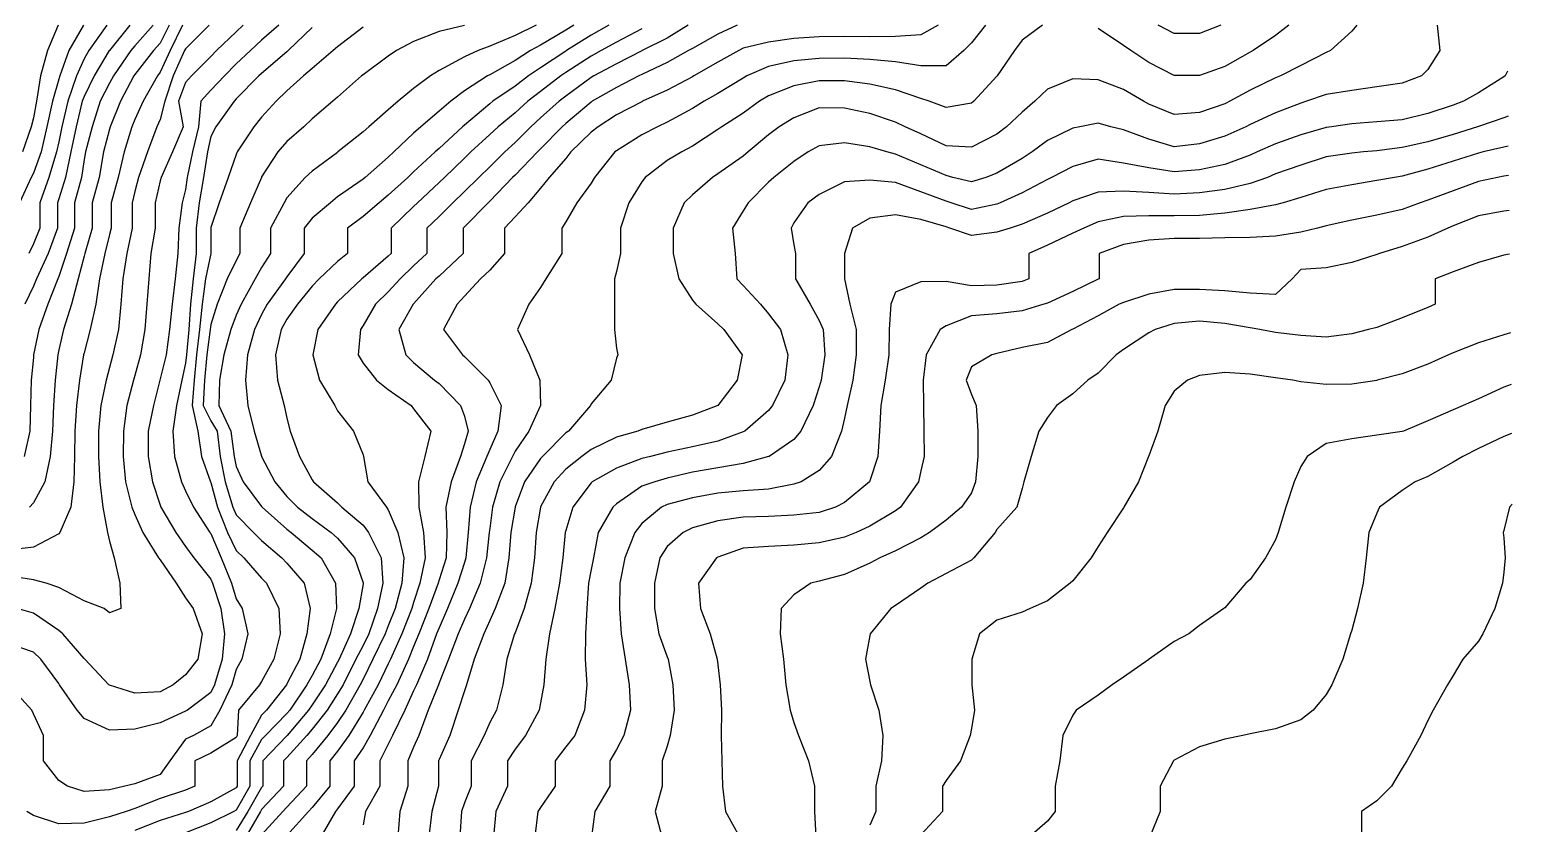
# Model space of a CAD drawing. Header units: inches. Extents: x 450896 to 463247, y 7386701 to 7399440.
# Drawn here: x 461467 to 463180, y 7392580 to 7393496 of the extents above; entities that cross this region are included whole.
import ezdxf

# ---------------------------------------------------------------- set-up
doc = ezdxf.new("R2010")
doc.units = ezdxf.units.IN
doc.header["$MEASUREMENT"] = 0

msp = doc.modelspace()

# ---------------------------------------------------------------- linework, layer by layer
for points, elevation in [([(461643.9, 7393501.4), (461629.9, 7393472.1), (461618.3, 7393447.1), (461615, 7393442.8), (461598.7, 7393413.5), (461589, 7393392.4), (461585.7, 7393384.2), (461576.7, 7393355), (461569.7, 7393325.7), (461561.5, 7393296.4), (461561.5, 7393267.1), (461559.7, 7393259.9), (461554.3, 7393237.8), (461548.1, 7393208.5), (461543.8, 7393179.2), (461537.5, 7393150), (461530.4, 7393123.1), (461529.8, 7393120.7), (461525.2, 7393091.4), (461521.6, 7393062.1), (461519.7, 7393032.8), (461519.2, 7393003.5), (461518.5, 7392974.2), (461515.1, 7392944.9), (461502.5, 7392915.7), (461501.1, 7392914.2), (461471.8, 7392898.7), (461442.5, 7392895.4)], 700), ([(461674.8, 7393501.4), (461647.6, 7393474.3), (461646.5, 7393472.1), (461633.4, 7393442.8), (461623.5, 7393413.5), (461618.3, 7393392.4), (461614.5, 7393384.2), (461603.8, 7393355), (461593.2, 7393325.7), (461589, 7393309.3), (461585.8, 7393296.4), (461585.8, 7393267.1), (461579.6, 7393237.8), (461575.2, 7393208.5), (461572.8, 7393179.2), (461570.2, 7393150), (461563.7, 7393120.7), (461559.7, 7393106.2), (461555.7, 7393091.4), (461549.6, 7393062.1), (461547.1, 7393032.8), (461547.1, 7393003.5), (461548.4, 7392974.2), (461552, 7392944.9), (461557.6, 7392915.7), (461559.7, 7392905.6), (461565, 7392886.4), (461571.8, 7392857.1), (461572.9, 7392827.8), (461559.7, 7392822.7), (461553.4, 7392827.8), (461530.4, 7392836.8), (461501.1, 7392852), (461486.7, 7392857.1), (461471.8, 7392860.9), (461442.5, 7392865.7)], 680), ([(461755.2, 7393501.4), (461735.4, 7393484.2), (461722.5, 7393472.1), (461706.1, 7393456.8), (461692.4, 7393442.8), (461676.8, 7393426.2), (461665.4, 7393413.5), (461662.6, 7393384.2), (461655.5, 7393355), (461649.6, 7393325.7), (461647.6, 7393311.7), (461643.6, 7393296.4), (461639.9, 7393267.1), (461638.5, 7393237.8), (461635.7, 7393208.5), (461632, 7393179.2), (461628.9, 7393150), (461625.2, 7393120.7), (461618.3, 7393093.1), (461617.7, 7393091.4), (461610.5, 7393062.1), (461604.4, 7393032.8), (461604.5, 7393003.5), (461609.6, 7392974.2), (461618.3, 7392947.3), (461619.2, 7392944.9), (461636.5, 7392915.7), (461647.6, 7392899.4), (461657.1, 7392886.4), (461676.8, 7392861.6), (461678.7, 7392857.1), (461688.3, 7392827.8), (461692.5, 7392798.5), (461690, 7392769.2), (461681.2, 7392739.9), (461676.8, 7392730.9), (461649.7, 7392710.6), (461647.6, 7392709.4), (461618.3, 7392695.8), (461589, 7392688.6), (461559.7, 7392687.3), (461530.4, 7392700.9), (461522.2, 7392710.6), (461502, 7392739.9), (461501.1, 7392741.3), (461480.3, 7392769.2), (461471.8, 7392777.3), (461442.5, 7392787.5)], 640), ([(461794, 7393498.6), (461766.2, 7393472.1), (461764.7, 7393470.8), (461735.4, 7393445.7), (461732.4, 7393442.8), (461706.1, 7393416.3), (461703.6, 7393413.5), (461682.7, 7393384.2), (461676.8, 7393373), (461672.8, 7393355), (461668.3, 7393325.7), (461663.4, 7393296.4), (461659.8, 7393267.1), (461659.8, 7393237.8), (461656.3, 7393208.5), (461653.4, 7393179.2), (461651.2, 7393150), (461648.5, 7393120.7), (461647.6, 7393111.3), (461643.4, 7393091.4), (461637.2, 7393062.1), (461633, 7393032.8), (461634.7, 7393003.5), (461642.8, 7392974.2), (461647.6, 7392963.8), (461656.6, 7392944.9), (461675.8, 7392915.7), (461676.8, 7392914.3), (461688.7, 7392886.4), (461700.7, 7392857.1), (461706.1, 7392839), (461712.9, 7392827.8), (461719.6, 7392798.5), (461712.6, 7392769.2), (461706.1, 7392757.6), (461701.1, 7392739.9), (461687.3, 7392710.6), (461676.8, 7392692.5), (461656.6, 7392681.4), (461647.6, 7392677.1), (461629.5, 7392652.1), (461618.3, 7392636.4), (461589, 7392625.6), (461577.4, 7392622.8), (461559.7, 7392618.5), (461530.4, 7392616.4), (461511.2, 7392622.8), (461501.1, 7392629.2), (461483.6, 7392652.1), (461483.6, 7392681.4), (461471.8, 7392706.4), (461470.1, 7392710.6), (461443.4, 7392739.9)], 620), ([(461714.3, 7393501.4), (461706.1, 7393493.7), (461683.5, 7393472.1), (461676.8, 7393465.3), (461654.3, 7393442.8), (461647.6, 7393435.3), (461639.5, 7393413.5), (461644.7, 7393384.2), (461632.4, 7393355), (461619.3, 7393325.7), (461618.3, 7393321.8), (461612.5, 7393296.4), (461612.5, 7393267.1), (461607.4, 7393237.8), (461605.1, 7393208.5), (461603, 7393179.2), (461600.5, 7393150), (461595.6, 7393120.7), (461589, 7393097.1), (461587.4, 7393091.4), (461579.9, 7393062.1), (461575.9, 7393032.8), (461575.7, 7393003.5), (461578.3, 7392974.2), (461585.6, 7392944.9), (461589, 7392936.6), (461598.2, 7392915.7), (461616.5, 7392886.4), (461618.3, 7392884), (461636.6, 7392857.1), (461647.6, 7392840.2), (461656.2, 7392827.8), (461666.9, 7392798.5), (461661.8, 7392769.2), (461647.6, 7392751.2), (461633.3, 7392739.9), (461618.3, 7392731.5), (461589, 7392730), (461559.7, 7392739.5), (461559.1, 7392739.9), (461531.1, 7392769.2), (461530.4, 7392770), (461505.9, 7392798.5), (461501.1, 7392802.6), (461471.8, 7392822.4), (461452.9, 7392827.8)], 660), ([(461529.8, 7393501.4), (461512.8, 7393472.1), (461502.2, 7393442.8), (461501.1, 7393439.1), (461494, 7393413.5), (461487.5, 7393384.2), (461480.7, 7393355), (461471.8, 7393330.5), (461469.4, 7393325.7), (461455.9, 7393296.4)], 800), ([(461500.3, 7393501.4), (461488.1, 7393472.1), (461480, 7393442.8), (461475.4, 7393413.5), (461471.8, 7393394.6), (461469.3, 7393384.2), (461459.4, 7393355)], 820), ([(461610.1, 7393501.4), (461589, 7393477.7), (461584.4, 7393472.1), (461564.3, 7393442.8), (461559.7, 7393434.5), (461549, 7393413.5), (461539.6, 7393384.2), (461531.9, 7393355), (461530.4, 7393346.3), (461527.4, 7393325.7), (461519.2, 7393296.4), (461519.2, 7393267.1), (461510, 7393237.8), (461501.1, 7393211.3), (461500, 7393208.5), (461488.5, 7393179.2), (461478.1, 7393150), (461472.1, 7393120.7), (461471.8, 7393117.7), (461469.4, 7393091.4), (461468.3, 7393062.1), (461467.8, 7393032.8), (461461.3, 7393003.5)], 740), ([(461583.2, 7393501.4), (461559.7, 7393472.3), (461559.5, 7393472.1), (461542.1, 7393442.8), (461530.4, 7393419.1), (461528.3, 7393413.5), (461521.2, 7393384.2), (461515.1, 7393355), (461508.9, 7393325.7), (461501.1, 7393300.8), (461499.6, 7393296.4), (461499.6, 7393267.1), (461488.7, 7393237.8), (461475.5, 7393208.5), (461471.8, 7393200.2), (461462, 7393179.2)], 760), ([(461852.6, 7393499.1), (461823.3, 7393476.5), (461818, 7393472.1), (461794, 7393451.3), (461783.8, 7393442.8), (461764.7, 7393425.8), (461752.4, 7393413.5), (461735.4, 7393395.1), (461726.4, 7393384.2), (461707.4, 7393355), (461706.1, 7393352), (461696.9, 7393325.7), (461686.3, 7393296.4), (461676.8, 7393267.7), (461676.7, 7393267.1), (461676.7, 7393237.8), (461670.6, 7393208.5), (461666.9, 7393179.2), (461663.6, 7393150), (461660.4, 7393120.7), (461657.4, 7393091.4), (461655.1, 7393062.1), (461661.9, 7393032.8), (461666.2, 7393003.5), (461676.5, 7392974.2), (461676.8, 7392973.5), (461684.6, 7392944.9), (461696.1, 7392915.7), (461706.1, 7392894.8), (461714.8, 7392886.4), (461735.4, 7392863), (461741, 7392857.1), (461755.4, 7392827.8), (461756.9, 7392798.5), (461749.7, 7392769.2), (461735.4, 7392743.7), (461733.2, 7392739.9), (461708.8, 7392710.6), (461707.3, 7392681.4), (461706.1, 7392679.1), (461676.8, 7392660.9), (461658.3, 7392652.1), (461658.3, 7392622.8), (461647.6, 7392618.2), (461618.3, 7392608.4), (461589, 7392597), (461579, 7392593.5), (461559.7, 7392587.2), (461530.4, 7392580.1), (461501.1, 7392579.3), (461471.8, 7392588.8), (461464.2, 7392593.5)], 600), ([(461556.6, 7393501.4), (461535.9, 7393472.1), (461530.4, 7393462.4), (461521.5, 7393442.8), (461511.5, 7393413.5), (461504.8, 7393384.2), (461501.1, 7393366.6), (461498.5, 7393355), (461489.7, 7393325.7), (461479.1, 7393296.4), (461479.1, 7393267.1), (461471.8, 7393248.9), (461466.6, 7393237.8)], 780), ([(461628.8, 7393501.4), (461618.3, 7393480.8), (461610.5, 7393472.1), (461589, 7393444.4), (461587.9, 7393442.8), (461572.3, 7393413.5), (461560.5, 7393384.2), (461559.7, 7393381.4), (461552.9, 7393355), (461547.9, 7393325.7), (461539.7, 7393296.4), (461539.7, 7393267.1), (461531.2, 7393237.8), (461530.4, 7393234.8), (461523.6, 7393208.5), (461515.8, 7393179.2), (461506.4, 7393150), (461501.1, 7393126.6), (461499.9, 7393120.7), (461496.8, 7393091.4), (461495.1, 7393062.1), (461493.9, 7393032.8), (461491.3, 7393003.5), (461485.2, 7392974.2), (461471.8, 7392949.9), (461467.5, 7392944.9)], 720), ([(461969.7, 7393501.2), (461940.4, 7393494.3), (461911.1, 7393482.4), (461891.4, 7393472.1), (461881.8, 7393465.8), (461852.6, 7393444), (461851, 7393442.8), (461823.3, 7393418.4), (461817.7, 7393413.5), (461794, 7393393.3), (461784.2, 7393384.2), (461764.7, 7393367.1), (461754.1, 7393355), (461735.4, 7393326.2), (461735.2, 7393325.7), (461722.6, 7393296.4), (461710.2, 7393267.1), (461710.2, 7393237.8), (461706.1, 7393229.8), (461695.6, 7393208.5), (461684, 7393179.2), (461676.8, 7393155.7), (461676.1, 7393150), (461672.3, 7393120.7), (461669.3, 7393091.4), (461667.8, 7393062.1), (461676.8, 7393044.6), (461684.3, 7393032.8), (461687.5, 7393003.5), (461693.3, 7392974.2), (461702.3, 7392944.9), (461706.1, 7392936.1), (461726.1, 7392915.7), (461735.4, 7392906.6), (461758.7, 7392886.4), (461764.7, 7392880.1), (461784.5, 7392857.1), (461791.7, 7392827.8), (461787.9, 7392798.5), (461779.8, 7392769.2), (461764.7, 7392740.9), (461764.1, 7392739.9), (461741, 7392710.6), (461735.4, 7392704.9), (461722.8, 7392681.4), (461707.1, 7392652.1), (461707.1, 7392622.8), (461706.1, 7392621), (461676.8, 7392604.6), (461650.9, 7392593.5), (461647.6, 7392592.2), (461618.3, 7392583.2), (461589, 7392571.7)], 580), ([(462052.7, 7393501.4), (462028.3, 7393489.4), (461999, 7393477.2), (461985.7, 7393472.1), (461969.7, 7393465), (461940.4, 7393449.1), (461930.6, 7393442.8), (461911.1, 7393428.4), (461893.1, 7393413.5), (461881.8, 7393403.7), (461859.3, 7393384.2), (461852.6, 7393378.2), (461823.7, 7393355), (461823.3, 7393354.6), (461794, 7393333), (461785.7, 7393325.7), (461764.7, 7393301.9), (461761.6, 7393296.4), (461745.7, 7393267.1), (461745.7, 7393237.8), (461735.4, 7393221.8), (461728.1, 7393208.5), (461711.9, 7393179.2), (461706.1, 7393166.5), (461699.9, 7393150), (461691.9, 7393120.7), (461687, 7393091.4), (461686.2, 7393062.1), (461699.9, 7393032.8), (461703.7, 7393003.5), (461706.1, 7392991.9), (461714.3, 7392974.2), (461735.4, 7392945.8), (461736.1, 7392944.9), (461764.7, 7392919.5), (461769.8, 7392915.7), (461794, 7392895.4), (461804.2, 7392886.4), (461820.7, 7392857.1), (461821.8, 7392827.8), (461814.7, 7392798.5), (461803.9, 7392769.2), (461794, 7392750.7), (461787.6, 7392739.9), (461768.2, 7392710.6), (461764.7, 7392706.5), (461740, 7392681.4), (461735.4, 7392676.6), (461721.7, 7392652.1), (461721.7, 7392622.8), (461706.1, 7392595.1), (461703.3, 7392593.5), (461676.8, 7392580.5), (461647.6, 7392568.9)], 560), ([(462096.3, 7393501.4), (462086.9, 7393495.5), (462057.6, 7393478.2), (462046.2, 7393472.1), (462028.3, 7393460.7), (461999, 7393444.1), (461996.5, 7393442.8), (461969.7, 7393425.6), (461954.2, 7393413.5), (461940.4, 7393402.3), (461919.3, 7393384.2), (461911.1, 7393376.7), (461888.1, 7393355), (461881.8, 7393349.2), (461855, 7393325.7), (461852.6, 7393323.7), (461823.3, 7393303.1), (461814.9, 7393296.4), (461794, 7393278.6), (461784.7, 7393267.1), (461784.7, 7393237.8), (461764.7, 7393211), (461763.1, 7393208.5), (461741.9, 7393179.2), (461735.4, 7393167.3), (461727.1, 7393150), (461719.1, 7393120.7), (461717, 7393091.4), (461719.5, 7393062.1), (461726.8, 7393032.8), (461735.4, 7393003.8), (461735.5, 7393003.5), (461750.7, 7392974.2), (461764.7, 7392957.1), (461776.9, 7392944.9), (461794, 7392931.9), (461815.9, 7392915.7), (461823.3, 7392909.1), (461842.7, 7392886.4), (461852.6, 7392857.5), (461852.7, 7392857.1), (461852.6, 7392856.4), (461847.6, 7392827.8), (461838.3, 7392798.5), (461824.9, 7392769.2), (461823.3, 7392766.1), (461809.1, 7392739.9), (461794, 7392716.8), (461789.8, 7392710.6), (461765.1, 7392681.4), (461764.7, 7392680.9), (461736.8, 7392652.1), (461736.8, 7392622.8), (461735.4, 7392621.3), (461719.7, 7392593.5), (461706.1, 7392571.6)], 540), ([(462136.5, 7393501.4), (462116.1, 7393489.8), (462087.7, 7393472.1), (462086.9, 7393471.6), (462057.6, 7393452.1), (462043.8, 7393442.8), (462028.3, 7393431.1), (462002.7, 7393413.5), (461999, 7393410.5), (461969.7, 7393386.1), (461967.5, 7393384.2), (461940.4, 7393359.2), (461935.8, 7393355), (461911.1, 7393332), (461904.3, 7393325.7), (461881.8, 7393305.3), (461871.3, 7393296.4), (461852.6, 7393280.7), (461834.7, 7393267.1), (461834.7, 7393237.8), (461823.3, 7393228.6), (461802, 7393208.5), (461794, 7393199.9), (461776.9, 7393179.2), (461764.7, 7393161.8), (461758.2, 7393150), (461751.6, 7393120.7), (461753.7, 7393091.4), (461761.6, 7393062.1), (461764.7, 7393047.7), (461768.3, 7393032.8), (461779.3, 7393003.5), (461794, 7392976.4), (461795.3, 7392974.2), (461823.3, 7392949.8), (461828.1, 7392944.9), (461852.6, 7392924.1), (461859, 7392915.7), (461873.7, 7392886.4), (461875.7, 7392857.1), (461869.4, 7392827.8), (461859.4, 7392798.5), (461852.6, 7392785.1), (461844.2, 7392769.2), (461829.6, 7392739.9), (461823.3, 7392729.2), (461811.3, 7392710.6), (461794, 7392688.6), (461787.9, 7392681.4), (461764.7, 7392656), (461760.9, 7392652.1), (461760.9, 7392622.8), (461735.4, 7392595.7), (461734.2, 7392593.5), (461717.4, 7392564.2)], 520), ([(462174.7, 7393497.3), (462145.4, 7393482), (462127.6, 7393472.1), (462116.1, 7393465.8), (462086.9, 7393446.8), (462081.1, 7393442.8), (462057.6, 7393424.8), (462042.9, 7393413.5), (462028.3, 7393400.4), (462008.9, 7393384.2), (461999, 7393375.1), (461977, 7393355), (461969.7, 7393347.8), (461946.6, 7393325.7), (461940.4, 7393319.7), (461915.7, 7393296.4), (461911.1, 7393292), (461885, 7393267.1), (461885, 7393237.8), (461881.8, 7393234.8), (461852.6, 7393209.7), (461851.1, 7393208.5), (461823.3, 7393181.9), (461820.8, 7393179.2), (461800.4, 7393150), (461794.7, 7393120.7), (461802.3, 7393091.4), (461820.1, 7393062.1), (461823.3, 7393056.1), (461841.7, 7393032.8), (461852.6, 7393005.4), (461853.2, 7393003.5), (461858.3, 7392974.2), (461879.9, 7392944.9), (461881.8, 7392942), (461892.7, 7392915.7), (461899.9, 7392886.4), (461897.3, 7392857.1), (461889.7, 7392827.8), (461881.8, 7392807.7), (461878.3, 7392798.5), (461864.1, 7392769.2), (461852.6, 7392746.2), (461849.5, 7392739.9), (461832.7, 7392710.6), (461823.3, 7392696.2), (461812, 7392681.4), (461794, 7392659.5), (461787.3, 7392652.1), (461787.3, 7392622.8), (461764.7, 7392598.6), (461760, 7392593.5), (461735.4, 7392566.7)], 500), ([(462228.3, 7393501.4), (462204, 7393486.4), (462175.3, 7393472.1), (462174.7, 7393471.8), (462145.4, 7393456.7), (462119.4, 7393442.8), (462116.1, 7393440.9), (462086.9, 7393419.5), (462079.1, 7393413.5), (462057.6, 7393394.3), (462046.4, 7393384.2), (462028.3, 7393365.8), (462016.5, 7393355), (461999, 7393338), (461986.4, 7393325.7), (461969.7, 7393309.2), (461956.3, 7393296.4), (461940.4, 7393280.5), (461926.5, 7393267.1), (461926.5, 7393237.8), (461911.1, 7393223.5), (461895.4, 7393208.5), (461881.8, 7393193.7), (461867.1, 7393179.2), (461852.6, 7393154.6), (461849.6, 7393150), (461847, 7393120.7), (461852.6, 7393111.1), (461868.3, 7393091.4), (461881.8, 7393080.8), (461908.1, 7393062.1), (461911.1, 7393058.5), (461930.8, 7393032.8), (461923.9, 7393003.5), (461916.7, 7392974.2), (461917.1, 7392944.9), (461922.5, 7392915.7), (461924.6, 7392886.4), (461918.3, 7392857.1), (461911.1, 7392835), (461909, 7392827.8), (461897.5, 7392798.5), (461884.4, 7392769.2), (461881.8, 7392764), (461870.1, 7392739.9), (461854, 7392710.6), (461852.6, 7392708), (461836.4, 7392681.4), (461823.3, 7392663.3), (461814.2, 7392652.1), (461814.2, 7392622.8), (461794, 7392598.1), (461789.7, 7392593.5), (461764.7, 7392565.6)], 480), ([(462285, 7393501.4), (462262.6, 7393491.2), (462233.3, 7393474.6), (462228.8, 7393472.1), (462204, 7393458.3), (462174.7, 7393444.4), (462171.4, 7393442.8), (462145.4, 7393429.5), (462117.5, 7393413.5), (462116.1, 7393412.7), (462086.9, 7393388), (462082.6, 7393384.2), (462057.6, 7393358.5), (462054.1, 7393355), (462028.3, 7393328.4), (462025.5, 7393325.7), (461999, 7393298.1), (461997.3, 7393296.4), (461969.7, 7393268.6), (461968.2, 7393267.1), (461968.2, 7393237.8), (461940.4, 7393211.8), (461936.9, 7393208.5), (461911.1, 7393179.7), (461910.7, 7393179.2), (461893.9, 7393150), (461902, 7393120.7), (461911.1, 7393112.1), (461935.3, 7393091.4), (461940.4, 7393087.6), (461965.4, 7393062.1), (461969.7, 7393049.9), (461974.1, 7393032.8), (461969.7, 7393018.1), (461965.2, 7393003.5), (461954.5, 7392974.2), (461948.4, 7392944.9), (461949.3, 7392915.7), (461948.5, 7392886.4), (461940.4, 7392860.8), (461939.4, 7392857.1), (461928.8, 7392827.8), (461917.2, 7392798.5), (461911.1, 7392783.9), (461905, 7392769.2), (461891.6, 7392739.9), (461881.8, 7392721.4), (461876.3, 7392710.6), (461860.9, 7392681.4), (461852.6, 7392667.2), (461842.3, 7392652.1), (461842.3, 7392622.8), (461823.3, 7392596.4), (461821, 7392593.5), (461803.7, 7392564.2)], 460), ([(462517.2, 7393501.4), (462496.9, 7393490.1), (462467.6, 7393488.2), (462438.3, 7393488.1), (462409, 7393488.3), (462379.7, 7393488.1), (462350.4, 7393486.1), (462321.2, 7393481.8), (462291.9, 7393474.7), (462286.6, 7393472.1), (462262.6, 7393458.6), (462234.9, 7393442.8), (462233.3, 7393441.8), (462204, 7393426.5), (462175.6, 7393413.5), (462174.7, 7393413.1), (462145.4, 7393397.9), (462124.3, 7393384.2), (462116.1, 7393378), (462092.8, 7393355), (462086.9, 7393347.3), (462067.5, 7393325.7), (462057.6, 7393313.2), (462043.3, 7393296.4), (462028.3, 7393280.1), (462016.1, 7393267.1), (462016.1, 7393237.8), (461999, 7393218.4), (461988.2, 7393208.5), (461969.7, 7393188.7), (461961.5, 7393179.2), (461945.6, 7393150), (461967.5, 7393120.7), (461969.7, 7393119), (461997.2, 7393091.4), (461999, 7393088.6), (462012.3, 7393062.1), (462008.3, 7393032.8), (461999, 7393011.6), (461995.8, 7393003.5), (461983.4, 7392974.2), (461976.4, 7392944.9), (461974.1, 7392915.7), (461971.5, 7392886.4), (461969.7, 7392881), (461962.1, 7392857.1), (461950.4, 7392827.8), (461940.4, 7392805.6), (461937.7, 7392798.5), (461927, 7392769.2), (461914.3, 7392739.9), (461911.1, 7392733), (461900.8, 7392710.6), (461886.7, 7392681.4), (461881.8, 7392671.4), (461872.1, 7392652.1), (461872.1, 7392622.8), (461855.3, 7392593.5), (461852.6, 7392578)], 440), ([(462571.8, 7393501.4), (462555.5, 7393480.9), (462546.7, 7393472.1), (462526.2, 7393454.6), (462496.9, 7393454.6), (462467.6, 7393459), (462438.3, 7393461.7), (462409, 7393463.2), (462379.7, 7393463.1), (462350.4, 7393460.1), (462321.2, 7393453.9), (462296.2, 7393442.8), (462291.9, 7393440.2), (462262.6, 7393422.5), (462246.8, 7393413.5), (462233.3, 7393405.3), (462204, 7393389.4), (462192.7, 7393384.2), (462174.7, 7393374.7), (462145.4, 7393356.3), (462143.6, 7393355), (462120.2, 7393325.7), (462116.1, 7393319), (462099.7, 7393296.4), (462086.9, 7393274.3), (462082.3, 7393267.1), (462082.3, 7393237.8), (462064, 7393208.5), (462057.6, 7393198.5), (462044, 7393179.2), (462031.1, 7393150), (462045.1, 7393120.7), (462056.8, 7393091.4), (462057.5, 7393062.1), (462044.1, 7393032.8), (462028.3, 7393009.6), (462025.2, 7393003.5), (462010.5, 7392974.2), (462002.2, 7392944.9), (461999, 7392920.1), (461998.5, 7392915.7), (461995.4, 7392886.4), (461987.8, 7392857.1), (461975.5, 7392827.8), (461969.7, 7392815.7), (461962.5, 7392798.5), (461951.4, 7392769.2), (461940.4, 7392741.9), (461939.7, 7392739.9), (461928, 7392710.6), (461917, 7392681.4), (461911.1, 7392667.9), (461904.5, 7392652.1), (461904.5, 7392622.8), (461895.3, 7392593.5), (461892.8, 7392564.2)], 420), ([(462637.7, 7393501.4), (462614, 7393484), (462605.1, 7393472.1), (462585.1, 7393442.8), (462584.7, 7393442.4), (462558.4, 7393413.5), (462555.5, 7393411.3), (462526.2, 7393406.4), (462506.7, 7393413.5), (462496.9, 7393416.6), (462467.6, 7393426.6), (462438.3, 7393433.3), (462409, 7393437), (462379.7, 7393437), (462350.4, 7393431.4), (462321.2, 7393420), (462310.8, 7393413.5), (462291.9, 7393399.8), (462267.1, 7393384.2), (462262.6, 7393380.9), (462233.3, 7393361.6), (462220.9, 7393355), (462204, 7393345), (462178.4, 7393325.7), (462174.7, 7393320.5), (462159.7, 7393296.4), (462149.9, 7393267.1), (462149.9, 7393237.8), (462145.4, 7393217.1), (462143.1, 7393208.5), (462143.3, 7393179.2), (462143.3, 7393150), (462145.4, 7393128.3), (462147, 7393120.7), (462145.4, 7393117), (462139.3, 7393091.4), (462116.1, 7393064.2), (462115.3, 7393062.1), (462089.9, 7393032.8), (462086.9, 7393030.6), (462059.9, 7393003.5), (462057.6, 7393001), (462039.1, 7392974.2), (462028.3, 7392945.3), (462028.2, 7392944.9), (462023.2, 7392915.7), (462021.1, 7392886.4), (462016.5, 7392857.1), (462005.3, 7392827.8), (461999, 7392813.9), (461992.3, 7392798.5), (461981.1, 7392769.2), (461972.1, 7392739.9), (461969.7, 7392732.7), (461962.6, 7392710.6), (461952.9, 7392681.4), (461940.4, 7392653.4), (461939.8, 7392652.1), (461939.8, 7392622.8), (461932.2, 7392593.5), (461928.7, 7392564.2)], 400), ([(463000.9, 7393501.4), (462994.8, 7393494.5), (462970.2, 7393472.1), (462965.5, 7393470), (462936.2, 7393454.8), (462912.5, 7393442.8), (462906.9, 7393440.5), (462877.6, 7393426.2), (462853.9, 7393413.5), (462848.3, 7393410.8), (462819, 7393400.5), (462789.8, 7393398.4), (462760.5, 7393410.3), (462754.3, 7393413.5), (462731.2, 7393427.2), (462701.9, 7393438.4), (462672.6, 7393439.6), (462643.3, 7393427.4), (462628.9, 7393413.5), (462614, 7393401.1), (462596, 7393384.2), (462584.7, 7393375.7), (462555.5, 7393360.4), (462526.2, 7393362.2), (462496.9, 7393376), (462478.9, 7393384.2), (462467.6, 7393389.4), (462438.3, 7393399.5), (462409, 7393405.7), (462379.7, 7393406), (462350.4, 7393394.5), (462333.3, 7393384.2), (462321.2, 7393375), (462297.4, 7393355), (462291.9, 7393350.2), (462262.6, 7393329.8), (462256.4, 7393325.7), (462233.3, 7393305.6), (462223.8, 7393296.4), (462211.1, 7393267.1), (462211.1, 7393237.8), (462217.3, 7393208.5), (462233.3, 7393183.9), (462237.3, 7393179.2), (462262.6, 7393156.4), (462269.5, 7393150), (462290.8, 7393120.7), (462284.7, 7393091.4), (462262.6, 7393062.3), (462262.4, 7393062.1), (462233.3, 7393051), (462204, 7393043.1), (462174.7, 7393034.6), (462170.1, 7393032.8), (462145.4, 7393025.7), (462116.1, 7393011.3), (462105.6, 7393003.5), (462086.9, 7392988.7), (462073.4, 7392974.2), (462057.6, 7392945.1), (462057.5, 7392944.9), (462052.7, 7392915.7), (462050.6, 7392886.4), (462047, 7392857.1), (462038.9, 7392827.8), (462028.3, 7392799.9), (462027.7, 7392798.5), (462018.8, 7392769.2), (462014, 7392739.9), (462007, 7392710.6), (461999, 7392696.2), (461992.5, 7392681.4), (461977.5, 7392652.1), (461977.5, 7392622.8), (461969.7, 7392603.4), (461966.4, 7392593.5), (461964.3, 7392564.2)], 380), ([(463093.4, 7393501.4), (463096.7, 7393472.1), (463082.6, 7393450.2), (463075.4, 7393442.8), (463053.3, 7393434.5), (463024, 7393430.3), (462994.8, 7393426.1), (462965.5, 7393421.3), (462942.7, 7393413.5), (462936.2, 7393411.5), (462906.9, 7393400.4), (462877.6, 7393386.8), (462872.4, 7393384.2), (462848.3, 7393373.4), (462819, 7393364.3), (462789.8, 7393360.9), (462760.5, 7393369.8), (462731.2, 7393380.7), (462716.4, 7393384.2), (462701.9, 7393388.2), (462680.7, 7393384.2), (462672.6, 7393382.7), (462643.3, 7393368.1), (462625.7, 7393355), (462614, 7393347.5), (462584.7, 7393330.6), (462572.2, 7393325.7), (462555.5, 7393320.5), (462534.2, 7393325.7), (462526.2, 7393327.7), (462496.9, 7393340.2), (462467.6, 7393352.5), (462457.8, 7393355), (462438.3, 7393361.1), (462409, 7393365.6), (462379.7, 7393362), (462366.9, 7393355), (462350.4, 7393344.2), (462327.2, 7393325.7), (462321.2, 7393320), (462297.5, 7393296.4), (462291.9, 7393287.1), (462279.3, 7393267.1), (462282.5, 7393237.8), (462284.5, 7393208.5), (462291.9, 7393200.8), (462311.8, 7393179.2), (462321.2, 7393168.2), (462334.8, 7393150), (462343.4, 7393120.7), (462339.8, 7393091.4), (462325.7, 7393062.1), (462321.2, 7393056.4), (462293.7, 7393032.8), (462291.9, 7393031.9), (462262.6, 7393021.2), (462233.3, 7393014.5), (462204, 7393008.4), (462184.9, 7393003.5), (462174.7, 7393001), (462145.4, 7392989.9), (462117.4, 7392974.2), (462116.1, 7392973), (462095.2, 7392944.9), (462086.9, 7392918), (462086.3, 7392915.7), (462083.6, 7392886.4), (462079.6, 7392857.1), (462074.1, 7392827.8), (462068.1, 7392798.5), (462063.7, 7392769.2), (462061.4, 7392739.9), (462057.6, 7392719.1), (462056.1, 7392710.6), (462040.3, 7392681.4), (462028.3, 7392665.6), (462019.5, 7392652.1), (462019.5, 7392622.8), (462006.2, 7392593.5), (462003.2, 7392564.2)], 360), ([(462922.2, 7393501.4), (462906.9, 7393489.7), (462881.1, 7393472.1), (462877.6, 7393470.2), (462848.3, 7393453.7), (462819, 7393443.2), (462789.8, 7393443.2), (462760.5, 7393458.2), (462739.7, 7393472.1), (462731.2, 7393477.8), (462701.9, 7393497.7)], 400), ([(462843.5, 7393501.4), (462819, 7393491.9), (462789.8, 7393491.9), (462771.1, 7393501.4)], 420), ([(463174.8, 7393448.3), (463172, 7393442.8), (463170.5, 7393441.8), (463141.2, 7393423.5), (463123.8, 7393413.5), (463111.9, 7393409.2), (463082.6, 7393399.3), (463053.3, 7393392), (463024, 7393389.7), (462994.8, 7393387.6), (462971.6, 7393384.2), (462965.5, 7393383.4), (462936.2, 7393375), (462906.9, 7393364.6), (462885.8, 7393355), (462877.6, 7393351.3), (462848.3, 7393340.6), (462819, 7393334.4), (462789.8, 7393332.1), (462760.5, 7393336.7), (462731.2, 7393342), (462701.9, 7393346.6), (462672.6, 7393338.2), (462648, 7393325.7), (462643.3, 7393323.4), (462614, 7393307.8), (462588.6, 7393296.4), (462584.7, 7393294.9), (462555.5, 7393288.7), (462532, 7393296.4), (462526.2, 7393298.2), (462496.9, 7393309), (462467.6, 7393319.7), (462438.3, 7393322.6), (462409, 7393320.5), (462379.7, 7393305.9), (462366.6, 7393296.4), (462350.4, 7393273.2), (462347.1, 7393267.1), (462350.4, 7393247.8), (462352.2, 7393237.8), (462352.2, 7393208.5), (462369.3, 7393179.2), (462379.7, 7393160.6), (462384.1, 7393150), (462386.1, 7393120.7), (462381.9, 7393091.4), (462379.7, 7393083.7), (462372.7, 7393062.1), (462358.4, 7393032.8), (462350.4, 7393023.1), (462321.7, 7393003.5), (462321.2, 7393003.3), (462291.9, 7392995.4), (462262.6, 7392990.3), (462233.3, 7392985.2), (462204, 7392978.2), (462189.8, 7392974.2), (462174.7, 7392969), (462145.4, 7392948.9), (462141.4, 7392944.9), (462124.2, 7392915.7), (462118.8, 7392886.4), (462116.1, 7392873.1), (462113.2, 7392857.1), (462111, 7392827.8), (462109.6, 7392798.5), (462109.4, 7392769.2), (462111.1, 7392739.9), (462108.6, 7392710.6), (462097.2, 7392681.4), (462086.9, 7392668), (462074.5, 7392652.1), (462074.5, 7392622.8), (462057.6, 7392598.3), (462054.7, 7392593.5), (462051.2, 7392564.2)], 340), ([(463175.4, 7393396.2), (463170.5, 7393394.5), (463141.2, 7393384.6), (463140.2, 7393384.2), (463111.9, 7393375.3), (463082.6, 7393366.9), (463053.3, 7393360), (463024, 7393356.3), (463008.4, 7393355), (462994.8, 7393353.7), (462965.5, 7393349.4), (462936.2, 7393339.7), (462906.9, 7393329.7), (462897.5, 7393325.7), (462877.6, 7393318.6), (462848.3, 7393311.6), (462819, 7393307.8), (462789.8, 7393306.3), (462760.5, 7393308.3), (462731.2, 7393309.9), (462701.9, 7393308.5), (462672.6, 7393298.5), (462668.4, 7393296.4), (462643.3, 7393284.4), (462614, 7393271.7), (462600.3, 7393267.1), (462584.7, 7393262.4), (462555.5, 7393258.7), (462530.6, 7393267.1), (462526.2, 7393268.7), (462496.9, 7393277.1), (462467.6, 7393282.5), (462438.3, 7393278.6), (462418.1, 7393267.1), (462409, 7393237.9), (462409, 7393237.8), (462409, 7393208.5), (462409, 7393208.5), (462415, 7393179.2), (462422.2, 7393150), (462422.5, 7393120.7), (462418.6, 7393091.4), (462412.1, 7393062.1), (462409, 7393047.6), (462405.4, 7393032.8), (462394, 7393003.5), (462379.7, 7392987.2), (462358.8, 7392974.2), (462350.4, 7392971.6), (462321.2, 7392965.7), (462291.9, 7392963.8), (462262.6, 7392961.1), (462233.3, 7392955.8), (462204, 7392948.1), (462197.3, 7392944.9), (462174.7, 7392926), (462166.5, 7392915.7), (462155.2, 7392886.4), (462149.4, 7392857.1), (462148.8, 7392827.8), (462151, 7392798.5), (462155.6, 7392769.2), (462160.2, 7392739.9), (462161.7, 7392710.6), (462154, 7392681.4), (462145.4, 7392664.9), (462137.7, 7392652.1), (462137.7, 7392622.8), (462120.4, 7392593.5), (462116.4, 7392564.2)], 320), ([(463175.7, 7393361.9), (463170.5, 7393360.7), (463146.7, 7393355), (463141.2, 7393353.6), (463111.9, 7393344.3), (463082.6, 7393335.1), (463053.3, 7393327.1), (463044.4, 7393325.7), (463024, 7393322), (462994.8, 7393317), (462965.5, 7393311.5), (462936.2, 7393302.5), (462915.5, 7393296.4), (462906.9, 7393294), (462877.6, 7393288.6), (462848.3, 7393284.3), (462819, 7393281.7), (462789.8, 7393281.1), (462760.5, 7393281.3), (462731.2, 7393280.6), (462701.9, 7393274.3), (462685.3, 7393267.1), (462672.6, 7393261.1), (462643.3, 7393247.5), (462621.7, 7393237.8), (462621.7, 7393208.5), (462614, 7393205.4), (462584.7, 7393201.4), (462555.5, 7393200.4), (462526.2, 7393205.3), (462496.9, 7393205.2), (462467.6, 7393193.1), (462462.4, 7393179.2), (462460.3, 7393150), (462460, 7393120.7), (462455.7, 7393091.4), (462451, 7393062.1), (462449.2, 7393032.8), (462447.5, 7393003.5), (462438.3, 7392975.3), (462437.9, 7392974.2), (462409, 7392950.3), (462398.3, 7392944.9), (462379.7, 7392938.7), (462350.4, 7392935.5), (462321.2, 7392934.1), (462291.9, 7392933.5), (462262.6, 7392929.2), (462233.3, 7392921), (462222.6, 7392915.7), (462204, 7392899.4), (462195.4, 7392886.4), (462189.4, 7392857.1), (462189.4, 7392827.8), (462194.5, 7392798.5), (462204, 7392772.2), (462205.3, 7392769.2), (462210.5, 7392739.9), (462212, 7392710.6), (462207.6, 7392681.4), (462204, 7392669.1), (462198.2, 7392652.1), (462198.2, 7392622.8), (462190, 7392593.5), (462198, 7392564.2)], 300), ([(463176.1, 7393327.9), (463170.5, 7393327.1), (463163.1, 7393325.7), (463141.2, 7393320.9), (463111.9, 7393310.2), (463082.6, 7393299.2), (463074, 7393296.4), (463053.3, 7393288.6), (463024, 7393282), (462994.8, 7393276.4), (462965.5, 7393269.6), (462955.4, 7393267.1), (462936.2, 7393262.4), (462906.9, 7393257.8), (462877.6, 7393256.4), (462848.3, 7393255.8), (462819, 7393255), (462789.8, 7393255.2), (462760.5, 7393253.1), (462731.2, 7393248.3), (462703, 7393237.8), (462703, 7393208.5), (462701.9, 7393208.1), (462672.6, 7393193.8), (462643.3, 7393180.5), (462639.2, 7393179.2), (462614, 7393171.5), (462584.7, 7393168), (462555.5, 7393165.8), (462526.2, 7393154.2), (462519.5, 7393150), (462503.4, 7393120.7), (462499.8, 7393091.4), (462500.3, 7393062.1), (462500.7, 7393032.8), (462501, 7393003.5), (462496.9, 7392986.8), (462494.2, 7392974.2), (462473.4, 7392944.9), (462467.6, 7392940.7), (462438.3, 7392922.8), (462422.3, 7392915.7), (462409, 7392910.3), (462379.7, 7392903.9), (462350.4, 7392900.9), (462321.2, 7392899.5), (462291.9, 7392897.6), (462262.6, 7392887.3), (462260.8, 7392886.4), (462240.3, 7392857.1), (462242.6, 7392827.8), (462253.5, 7392798.5), (462261.9, 7392769.2), (462262.6, 7392762.9), (462265.4, 7392739.9), (462266.7, 7392710.6), (462266.5, 7392681.4), (462267.2, 7392652.1), (462268, 7392622.8), (462271.2, 7392593.5), (462287.7, 7392564.2)], 280), ([(463176.6, 7393287.3), (463170.5, 7393286.6), (463141.2, 7393281.1), (463111.9, 7393269.6), (463105.8, 7393267.1), (463082.6, 7393256.8), (463053.3, 7393246), (463027.1, 7393237.8), (463024, 7393236.6), (462994.8, 7393227.4), (462965.5, 7393221.2), (462936.2, 7393219.2), (462925.9, 7393208.5), (462906.9, 7393190.3), (462877.6, 7393191.9), (462848.3, 7393194.6), (462819, 7393196.2), (462789.8, 7393196.2), (462760.5, 7393190.8), (462731.2, 7393181.4), (462726.3, 7393179.2), (462701.9, 7393166), (462672.6, 7393150.4), (462671.5, 7393150), (462643.3, 7393135), (462614, 7393129.4), (462584.7, 7393122.3), (462578.9, 7393120.7), (462555.5, 7393106.9), (462549.3, 7393091.4), (462555.5, 7393074.8), (462560.8, 7393062.1), (462562.8, 7393032.8), (462562.8, 7393003.5), (462560.1, 7392974.2), (462555.5, 7392961.5), (462543.9, 7392944.9), (462526.2, 7392929.9), (462507.2, 7392915.7), (462496.9, 7392909.5), (462467.6, 7392894.3), (462449.8, 7392886.4), (462438.3, 7392880.3), (462409, 7392867.2), (462379.7, 7392859.6), (462369.8, 7392857.1), (462350.4, 7392843.6), (462335.8, 7392827.8), (462334.5, 7392798.5), (462338.5, 7392769.2), (462341.2, 7392739.9), (462346.1, 7392710.6), (462350.4, 7392696.1), (462355.7, 7392681.4), (462367.4, 7392652.1), (462374.3, 7392622.8), (462374.3, 7392593.5), (462375.7, 7392564.2)], 260), ([(463177.2, 7393237.2), (463170.5, 7393235.7), (463141.2, 7393227.4), (463111.9, 7393216.7), (463091.2, 7393208.5), (463091.2, 7393179.2), (463082.6, 7393175.6), (463053.3, 7393163.5), (463024, 7393152.5), (463014.4, 7393150), (462994.8, 7393145), (462965.5, 7393141), (462936.2, 7393143.1), (462906.9, 7393146.5), (462888.6, 7393150), (462877.6, 7393151.8), (462848.3, 7393156.8), (462819, 7393159.5), (462789.8, 7393157.1), (462767.8, 7393150), (462760.5, 7393146.3), (462731.2, 7393127.1), (462722.7, 7393120.7), (462701.9, 7393099.6), (462690, 7393091.4), (462672.6, 7393075.9), (462653.9, 7393062.1), (462643.3, 7393048.4), (462633.5, 7393032.8), (462624.6, 7393003.5), (462616.2, 7392974.2), (462614, 7392966.3), (462608.1, 7392944.9), (462584.7, 7392919.2), (462583, 7392915.7), (462558.3, 7392886.4), (462555.5, 7392883.7), (462526.2, 7392868.3), (462505.2, 7392857.1), (462496.9, 7392851.5), (462467.6, 7392831.5), (462462.3, 7392827.8), (462438.7, 7392798.5), (462438.3, 7392796.7), (462433.2, 7392769.2), (462438.3, 7392743.5), (462439, 7392739.9), (462448.4, 7392710.6), (462453, 7392681.4), (462451.6, 7392652.1), (462445.2, 7392622.8), (462445.2, 7392593.5), (462438.3, 7392577.8)], 240), ([(463178.2, 7393146.2), (463170.5, 7393143.9), (463141.2, 7393134.8), (463111.9, 7393123), (463106.7, 7393120.7), (463082.6, 7393110), (463053.3, 7393099), (463024.2, 7393091.4), (463024, 7393091.3), (462994.8, 7393086.9), (462965.5, 7393086.7), (462936.2, 7393089.8), (462926.9, 7393091.4), (462906.9, 7393094.3), (462877.6, 7393098.5), (462848.3, 7393100.3), (462819, 7393096.9), (462805.1, 7393091.4), (462789.8, 7393078.9), (462779.3, 7393062.1), (462770.7, 7393032.8), (462760.5, 7393004.3), (462760.1, 7393003.5), (462748.6, 7392974.2), (462731.6, 7392944.9), (462731.2, 7392944.3), (462712.3, 7392915.7), (462701.9, 7392899.6), (462693.7, 7392886.4), (462672.6, 7392860), (462669.7, 7392857.1), (462643.3, 7392836.9), (462623.4, 7392827.8), (462614, 7392823.6), (462584.7, 7392814.3), (462564.8, 7392798.5), (462555.9, 7392769.2), (462556, 7392739.9), (462559.2, 7392710.6), (462555.5, 7392689.4), (462554, 7392681.4), (462542.7, 7392652.1), (462526.2, 7392629.3), (462522.2, 7392622.8), (462522.2, 7392593.5), (462496.9, 7392566.4)], 220), ([(463178.9, 7393086.6), (463170.5, 7393083.5), (463141.2, 7393070.1), (463123.7, 7393062.1), (463111.9, 7393057.1), (463082.6, 7393044.4), (463054.5, 7393032.8), (463053.3, 7393032.4), (463024, 7393028), (462994.8, 7393023.7), (462965.5, 7393018.3), (462943.4, 7393003.5), (462936.2, 7392992), (462928.4, 7392974.2), (462918.7, 7392944.9), (462909.9, 7392915.7), (462906.9, 7392907.2), (462895.4, 7392886.4), (462877.6, 7392861.2), (462872.5, 7392857.1), (462848.3, 7392828.8), (462847.2, 7392827.8), (462819, 7392808.2), (462806.8, 7392798.5), (462789.8, 7392789.9), (462760.8, 7392769.2), (462760.5, 7392769), (462731.2, 7392748.7), (462718, 7392739.9), (462701.9, 7392728), (462676.6, 7392710.6), (462672.6, 7392704.6), (462661.1, 7392681.4), (462657.7, 7392652.1), (462652.1, 7392622.8), (462652.1, 7392593.5), (462643.3, 7392582.5), (462622.4, 7392564.2)], 200), ([(463179.5, 7393029.8), (463170.5, 7393026.4), (463141.2, 7393012.6), (463123.1, 7393003.5), (463111.9, 7392996.8), (463082.6, 7392980.4), (463068.3, 7392974.2), (463053.3, 7392964.2), (463027.1, 7392944.9), (463024, 7392937.9), (463014.8, 7392915.7), (463011.7, 7392886.4), (463008.1, 7392857.1), (463001.6, 7392827.8), (462994.8, 7392802.9), (462993.6, 7392798.5), (462984.4, 7392769.2), (462972, 7392739.9), (462965.5, 7392728.5), (462950.4, 7392710.6), (462936.2, 7392699.2), (462906.9, 7392688.8), (462877.6, 7392683), (462869, 7392681.4), (462848.3, 7392677.2), (462819, 7392668), (462789.8, 7392652.8), (462789.1, 7392652.1), (462773.6, 7392622.8), (462773.6, 7392593.5), (462761.6, 7392564.2)], 180), ([(463180.4, 7392948.4), (463177.2, 7392944.9), (463170.5, 7392918), (463169.9, 7392915.7), (463170.5, 7392909.3), (463172.3, 7392886.4), (463170.5, 7392870), (463168.9, 7392857.1), (463160.3, 7392827.8), (463146.5, 7392798.5), (463141.2, 7392790.1), (463123.4, 7392769.2), (463111.9, 7392750.6), (463105.6, 7392739.9), (463089.1, 7392710.6), (463082.6, 7392698.4), (463074.6, 7392681.4), (463058.6, 7392652.1), (463053.3, 7392643.7), (463040.7, 7392622.8), (463024, 7392605.7), (463006.2, 7392593.5), (463006.2, 7392564.2)], 160)]:
    msp.add_lwpolyline(points, dxfattribs=dict(elevation=elevation))

doc.saveas('drawing.dxf')
